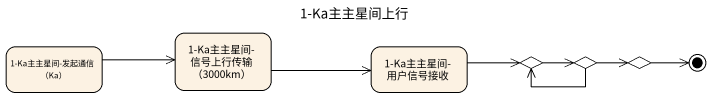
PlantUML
@startuml
title 1-Ka主主星间上行
hide empty description
state "1-Ka主主星间-发起通信 （Ka）" as s1_Ka主主星间_发起通信_Ka
state "1-Ka主主星间-信号上行传输 （3000km）" as s1_Ka主主星间_信号上行传输_3000km
state "1-Ka主主星间-用户信号接收" as s1_Ka主主星间_用户信号接收
state choice1 <<choice>>
state choice2 <<choice>>
state choice3 <<choice>>
s1_Ka主主星间_发起通信_Ka -right-> s1_Ka主主星间_信号上行传输_3000km
s1_Ka主主星间_信号上行传输_3000km -right-> s1_Ka主主星间_用户信号接收
s1_Ka主主星间_用户信号接收 -right-> choice1
choice1 -right-> choice2
choice2 -left-> choice1
choice2 -right-> choice3
choice3 -right-> [*]
@enduml
